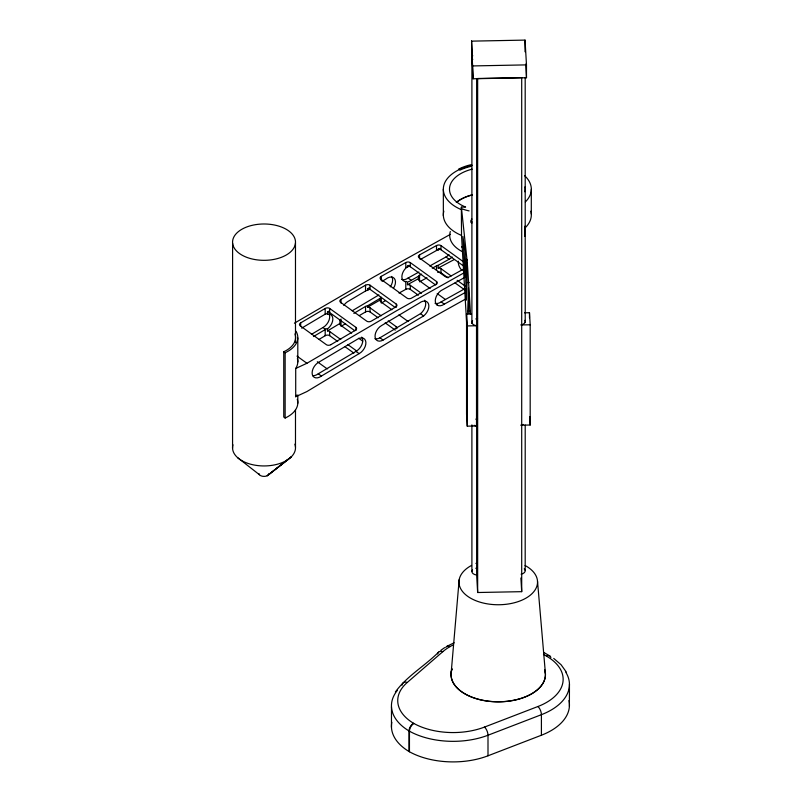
<?xml version="1.0" encoding="UTF-8"?>
<svg xmlns="http://www.w3.org/2000/svg" width="802" height="802" viewBox="0 0 802 802"><rect width="100%" height="100%" fill="white"/><g stroke="black" fill="none" stroke-linecap="round" stroke-linejoin="round"><path stroke-width="1.2" d="M232.56 448.288L232.6 243.186M297.803 403.216L297.803 394.945M471.907 57.333L471.897 323.447M525.19 570.362L525.21 425.1M525.22 322.404L525.19 77.573M531.295 214.004L531.315 189.402M465.371 260.139L465.13 251.457L462.924 236.49L465.17 277.542L465.371 260.139L467.466 260.099M569.4 706.442L569.45 684.166M467.636 313.973L468.468 288.149L469.02 313.913M467.095 282.555L466.473 259.166L465.782 281.121L466.413 300.148L467.095 282.555L469.19 282.515M459.165 579.736L451.235 672.086M395.376 691.966C406.945 676.056 424.839 665.951 438.624 652.116M471.025 222.615L471.917 221.683M402.033 685.219A6.296 4.281 49.1 0 1 407.256 682.472L442.864 651.635A56.661 32.712 0 0 1 453.05 644.988M471.927 218.976L470.654 221.111L471.947 223.046M268.59 474.734L291.246 456.889L267.196 475.756L287.888 459.626M440.879 650.302L444.669 647.625M319.046 339.416L325.181 335.717A3.208 2.055 -7.7 0 1 329.672 335.647M329.031 311.096L327.477 311.998L327.477 314.143A9.373 5.975 -54.2 0 1 332.84 319.036A9.373 5.975 -54.2 0 1 327.477 328.89L327.477 330.925L339.908 323.477L339.908 319.727M301.692 328.148L324.419 314.635A9.373 5.975 -54.2 0 1 325.181 314.264L325.181 308.469A3.208 2.025 -6.7 0 1 329.672 308.449L355.898 327.356L355.898 330.464M369.662 289.141L367.547 290.394A3.228 2.055 -7.3 0 0 365.542 291.006L348.118 301.372A9.363 5.965 -54.2 0 0 343.817 305.412M382.203 281.261L385.872 279.076A9.504 6.055 -54.2 0 1 394.373 278.484A9.504 6.055 -54.2 0 1 393.441 288.349M311.397 334.384L322.925 327.527A9.373 5.975 -54.2 0 0 329.111 314.043M352.198 310.795L378.885 294.935M313.452 336.559L325.181 329.592A3.238 2.065 -7.3 0 1 325.522 329.401L322.925 327.527M353.832 313.392L365.542 306.424A3.228 2.055 -7.3 0 1 367.547 305.813L380.248 298.264A3.238 2.065 -7.3 0 1 381.281 297.221L381.281 303.056L385.461 300.68M312.549 375.597A9.444 6.025 -54.2 0 0 318.264 373.782L355.978 351.356A9.373 5.975 -54.2 0 0 361.682 337.101M374.885 338.695A9.363 5.965 -54.2 0 0 379.927 337.802L420.479 313.682A9.504 6.055 -54.2 0 0 424.599 300.269M321.412 376.058L359.126 353.632A9.373 5.975 -54.2 0 0 365.882 342.304A9.373 5.975 -54.2 0 0 358.043 338.865L317.562 362.945A9.444 6.025 -54.2 0 0 312.369 374.805A9.444 6.025 -54.2 0 0 321.412 376.058L318.264 373.782M383.075 340.068L423.626 315.948A9.504 6.055 -54.2 0 0 428.539 303.978A9.504 6.055 -54.2 0 0 419.256 303.136L381.622 325.522A9.363 5.965 -54.2 0 0 375.075 336.92A9.363 5.965 -54.2 0 0 383.075 340.068L379.927 337.802M345.622 323.647L341.03 326.374L341.03 319.016M294.404 323.186L374.364 276.64L450.443 234.314M465.18 299.266L396.739 337.442L306.935 391.546L295.707 396.739L295.707 368.469L306.935 363.276L396.749 310.655L464.218 272.72M330.885 344.67A3.208 2.035 -7 0 1 326.394 344.71L300.169 325.792A3.208 2.035 -7 0 1 300.67 322.885L325.181 308.469M330.895 344.67L355.406 330.254A3.208 2.025 -6.8 0 0 355.908 327.356M359.416 315.517L365.542 311.948A3.208 2.025 -6.4 0 1 370.033 311.938L378.103 317.762M396.268 304.108A3.208 2.015 -6.2 0 1 395.767 306.976L371.256 321.161A3.208 2.025 -6.6 0 1 366.765 321.171L340.529 302.264A3.208 2.025 -6.5 0 1 341.03 299.377L365.542 285.191A3.208 2.015 -6.1 0 1 370.033 285.201L396.268 304.108L396.268 307.206M367.547 305.813L367.547 307.216L380.248 299.918L380.248 298.264M367.547 290.394L367.547 288.75L369.141 287.838M436.027 284.329L411.516 298.143A3.208 2.005 -5.8 0 1 407.025 298.123L380.79 279.206A3.208 2.005 -5.7 0 1 381.281 276.359L405.802 262.545A3.198 1.985 -5.2 0 1 410.283 262.595L436.519 281.502L436.519 284.6M410.033 265.642L407.907 266.825A9.444 6.025 -54.2 0 0 407.476 267.146L407.476 266.154L408.85 265.382M420.599 259.357L436.509 250.505A3.218 1.995 -5.1 0 1 438.183 249.983L440.258 248.831M401.551 279.347A9.444 6.025 -54.2 0 0 408.098 278.043L418.915 272.028M429.732 266.003L445.952 256.981A9.373 5.975 -54.2 0 0 449.03 254.715M421.381 293.271L410.283 285.271A3.198 1.975 -4.7 0 0 407.476 284.69L407.476 281.933A9.444 6.025 -54.2 0 0 411.246 280.309L418.504 276.269A3.218 1.995 -5.1 0 1 419.536 275.286L421.662 274.114M432.268 268.209L436.509 265.853A3.218 1.995 -5.1 0 1 438.183 265.332L449.11 259.247A9.373 5.975 -54.2 0 0 452.178 256.981M399.015 293.081L405.802 289.332A3.198 1.975 -4.7 0 1 410.283 289.402L418.353 295.216M464.498 277.562L440.97 290.655A9.444 6.025 -54.2 0 0 435.456 302.464A9.444 6.025 -54.2 0 0 444.308 304.138L465.942 292.108M435.035 303.336A9.444 6.025 -54.2 0 0 441.16 301.873L464.959 288.63M463.556 269.081L449.772 276.69A3.198 1.985 -5 0 1 445.28 276.63L419.045 257.723A3.198 1.985 -4.9 0 1 419.546 254.906L436.509 245.542A3.198 1.975 -4.7 0 1 440.99 245.612L463.195 261.612M438.183 249.983L438.183 249.151L439.516 248.419M407.476 284.69L418.504 278.655L418.504 276.269M419.536 281.813L426.965 277.803M447.326 646.121L454.132 642.773M438.183 265.332L438.183 268.068L454.283 259.527M407.256 682.472A56.661 32.712 0 0 0 413.501 723.264L413.852 723.464A56.661 32.712 0 0 0 484.498 727.073L537.921 706.512A56.661 32.712 0 0 0 546.553 656.166L543.465 654.382M391.837 722.271A62.957 36.351 0 0 0 409.01 751.504L409.451 751.765A62.957 36.351 0 0 0 487.997 755.795L541.41 735.233A62.957 36.351 0 0 0 568.979 700.557M470.714 165.623L471.887 165.362M471.576 41.143L525.029 40.1L526.483 64.882L526.483 77.734L473.03 78.776L471.576 41.143L473.03 78.776M473.03 65.924L526.483 64.882M467.205 332.69L461.521 235.427L461.371 207.127L465.601 207.046A37.834 21.844 0 0 1 449.681 186.996A37.834 21.844 0 0 1 472.137 169.162M467.676 311.096L469.782 311.056M472.558 320.62A6.195 3.579 0 0 0 476.518 325.742L476.518 425.982L467.255 426.163L466.553 414.183L466.553 313.943L471.496 313.853M524.538 312.82L529.48 312.72L530.182 324.78L530.182 425.01L520.839 425.2A6.316 3.649 0 0 0 523.195 424.418M466.553 313.943L467.255 325.923L476.518 325.742M530.182 324.78L520.839 324.96A6.316 3.649 0 0 0 524.939 320.319M477.651 592.518L521.701 591.665L521.701 77.634L477.651 78.496L477.651 592.518L476.639 575.034L476.639 78.526M544.207 652.678L549.701 655.856M438.183 249.161A3.198 1.975 -4.7 0 1 440.99 249.733L464.198 266.464M445.952 256.981L449.11 259.247M438.183 268.079A3.198 1.955 -3.8 0 1 440.99 268.67L451.085 275.948M457.14 280.309L465.21 286.124M437.611 272.289A3.198 1.955 -3.8 0 1 440.99 272.79L448.057 277.883M455.115 282.976L465.21 290.254M407.476 266.154A3.198 1.985 -5.2 0 1 410.283 266.725L435.516 284.91M430.143 288.489L419.045 280.479A3.198 1.965 -4.3 0 1 418.514 278.655M437.21 293.572L445.28 299.397A3.198 1.965 -4.4 0 0 445.491 299.527M408.098 278.043L411.246 280.309M441.16 301.873L444.308 304.138M420.479 313.682L423.626 315.948M367.547 288.75A3.188 2.005 -6.1 0 1 370.033 289.332L395.256 307.517M391.887 309.772L380.79 301.773A3.198 2.005 -5.8 0 1 380.258 299.918M398.955 314.865L407.025 320.69A3.208 2.005 -5.9 0 0 408.559 321.251M367.547 307.226A3.188 2.015 -6.4 0 1 370.033 307.808L381.13 315.808M388.198 320.89L396.268 326.715A3.208 2.015 -6.6 0 1 396.86 328.449M385.171 322.855L395.256 330.123M327.477 311.998A3.188 2.015 -6.8 0 1 329.662 312.59L354.895 330.775M351.637 333.151L340.529 325.151A3.188 2.035 -7.3 0 1 339.908 323.477M358.695 338.243L362.735 341.151M327.477 330.925A3.178 2.035 -7.7 0 1 329.662 331.507L340.76 339.507M347.827 344.599L355.898 350.414A3.208 2.055 -7.8 0 1 356.599 351.667M355.978 351.356L359.126 353.632M337.732 341.472L329.662 335.647L329.662 331.507M344.8 346.564L353.882 353.111M317.321 361.752L326.404 368.298A3.208 2.065 -8.2 0 0 327.647 368.8M296.981 356.108L306.935 363.276M283.758 351.757L285.141 352.76L285.141 418.042L283.758 417.04L283.758 351.757A31.569 18.225 0 0 0 294.966 333.903M553.731 658.422L561.079 664.738L566.282 671.996M237.743 457.772L259.467 474.744M537.52 581.3L545.44 673.67M461.371 207.127L467.085 260.73A241.853 6.657 88.9 0 1 467.887 271.337L470.533 314.264M525.681 64.1L526.483 77.734M529.691 416.569L530.182 425.01M520.899 577.991L521.701 591.665M443.336 189.172L443.366 215.718M541.41 735.233L541.41 714.682A6.296 2.847 68.9 0 0 537.921 706.512M529.48 312.72L529.48 317.732M525.029 40.1L525.029 51.779M524.939 226.174L524.939 235.848M487.997 755.795L487.997 735.233A6.296 2.847 68.9 0 0 484.498 727.073M471.897 424.87L471.907 571.355M467.255 325.923L467.255 426.163M440.99 245.612L440.99 249.733M440.99 268.67L440.99 272.79M436.509 245.542L436.509 250.505M436.509 265.853L436.509 270.404M419.536 254.906L419.536 258.936M419.536 275.286L419.536 280.73M410.283 262.595L410.283 266.725M410.283 285.271L410.283 289.392M409.451 751.765L409.451 731.203A6.296 3.599 -60.5 0 1 413.852 723.464M409.01 751.504L409.01 730.943A62.957 36.351 0 0 1 397.371 690.362M405.802 262.545L405.802 268.129A9.444 6.025 -54.2 0 0 401.882 276.75A9.444 6.025 -54.2 0 0 405.802 281.753L405.802 289.332M396.268 326.715L396.268 328.78M391.466 706.752L391.466 727.314M381.281 276.349L381.281 280.72M370.033 285.201L370.033 289.332M370.033 307.808L370.033 311.938M365.542 285.191L365.542 291.006M365.542 306.424L365.542 311.948M341.03 299.367L341.03 303.056M329.662 308.449L329.662 312.59M325.181 329.592L325.181 335.717M300.66 322.885L300.66 326.414M297.803 337.933L297.803 361.943M295.477 242.866A31.478 18.175 0 0 1 247.247 257.532A31.478 18.175 0 0 1 249.352 226.084A31.478 18.175 0 0 1 295.477 242.866L295.487 342.564M295.487 409.862L295.487 447.245M296.59 395.155A33.784 19.499 0 0 1 295.707 396.739M297.382 358.614A33.784 19.499 0 0 1 295.707 368.469M295.988 331.226A33.784 19.499 0 0 1 285.141 352.76M297.281 399.396A33.784 19.499 0 0 1 285.141 418.042M436.529 281.502A3.198 1.985 -5.3 0 1 436.017 284.329M462.072 247.307A29.062 17.875 -4.4 0 1 461.551 246.735M404.98 281.582A3.368 0.511 10.3 0 1 406.474 281.502M405.722 268.058A3.368 3.168 -14.4 0 1 407.446 267.026M325.291 329.261A3.198 1.664 -12.9 0 1 327.557 328.62M325.061 314.133A3.178 2.366 20.6 0 1 327.507 313.973M391.546 276.439A9.504 6.055 -54.2 0 1 390.223 286.885M436.529 304.179A3.198 1.975 -4.9 0 1 437.19 305.121M462.082 270.565A29.022 17.654 -3.2 0 1 458.323 261.201M413.501 723.264A6.296 3.669 -59.5 0 0 409.01 730.943L409.451 731.203A62.957 36.351 0 0 0 487.997 735.233L541.41 714.682A62.957 36.351 0 0 0 565.771 672.196M546.553 656.166A6.296 3.639 -60 0 1 550.894 657.65M445.802 647.515A6.296 3.639 60 0 1 449.942 646.643M437.681 654.011A6.296 4.281 49.1 0 1 442.864 651.635M544.728 669.8A47.218 27.258 0 0 1 497.36 701.84A47.218 27.258 0 0 1 452.117 668.798A47.168 27.228 0 0 0 496.568 701.75A47.168 27.228 0 0 0 544.939 670.662M461.641 251.287A37.614 21.714 0 0 1 450.323 231.527M524.929 234.695A37.614 21.714 0 0 1 524.919 236.239M456.468 202.445A37.614 21.714 0 0 1 472.177 194.986M459.807 170.184A43.95 26.205 0.5 0 1 471.175 166.315M458.463 169.212A43.909 27.609 2.3 0 1 470.774 164.761M530.864 211.207A43.99 25.393 0 0 1 525.49 227.497M461.521 235.427A43.99 25.393 0 0 1 443.827 211.106M469.1 210.906A37.353 17.554 -3.9 0 1 462.283 208.921M524.949 186.876A37.834 21.844 0 0 1 524.889 191.788M524.588 175.658A43.99 25.393 0 0 1 525.34 201.944M461.521 209.733A43.99 25.393 0 0 1 443.757 185.663A43.99 25.393 0 0 1 472.218 165.312M456.298 202.375A37.834 21.844 0 0 1 472.097 194.866M525.079 565.49A39.288 22.687 0 0 1 526.312 597.941A39.288 22.687 0 0 1 470.082 597.881A39.288 22.687 0 0 1 471.536 565.43M475.907 563.405A39.288 22.687 0 0 1 477.471 562.814M476.639 575.034A6.165 3.559 0 0 1 472.558 569.961M475.786 568.267A6.165 3.559 0 0 1 477.511 568.027M472.779 59.388A6.165 3.559 0 0 1 472.779 55.709M524.237 568.829A6.276 3.619 0 0 1 521.11 574.182M476.518 425.982A6.195 3.579 0 0 1 474.152 425.291M475.817 419.175A6.195 3.579 0 0 1 477.551 418.945M475.817 318.945A6.195 3.579 0 0 1 477.551 318.715M269.091 473.521A5.063 2.927 0 0 1 264.119 476.398A5.063 2.927 0 0 1 258.966 473.631M294.875 444.148A31.478 18.175 0 0 1 264.59 465.942A31.478 18.175 0 0 1 232.971 444.789"/></g></svg>
